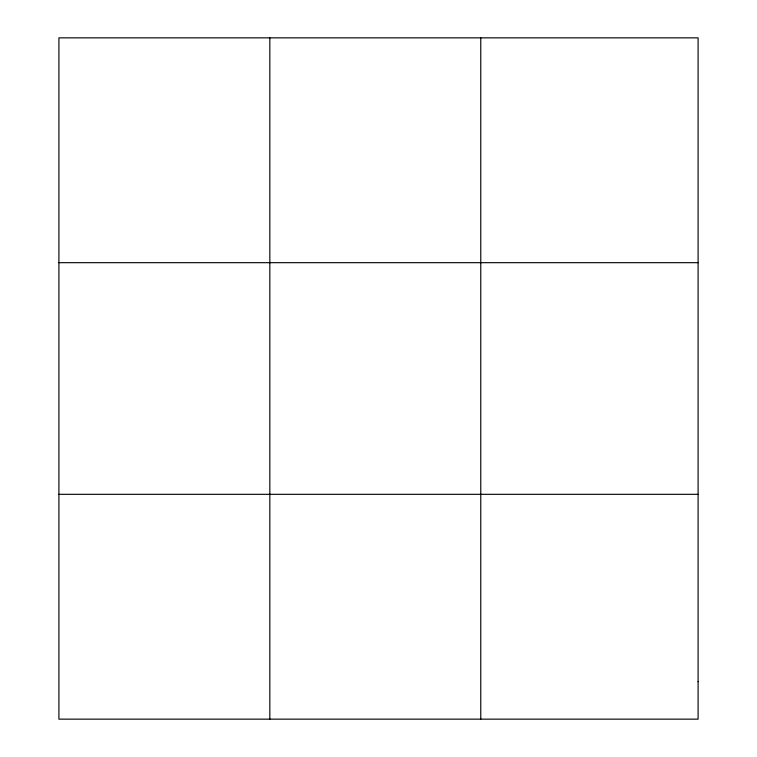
<?xml version="1.0" encoding="UTF-8"?>
<svg xmlns="http://www.w3.org/2000/svg" width="757" height="757" viewBox="0 0 757 757"><rect width="100%" height="100%" fill="white"/><g stroke="black" fill="none" stroke-linecap="round" stroke-linejoin="round"><path stroke-width="1.14" d="M269.833 719.15L269.833 37.85M480.771 719.15L480.771 37.85M58.904 262.679L698.096 262.679M58.904 494.321L698.096 494.321M698.096 681.678L698.096 719.15L58.904 719.15L58.904 37.85L698.096 37.85L698.096 681.678"/></g></svg>
